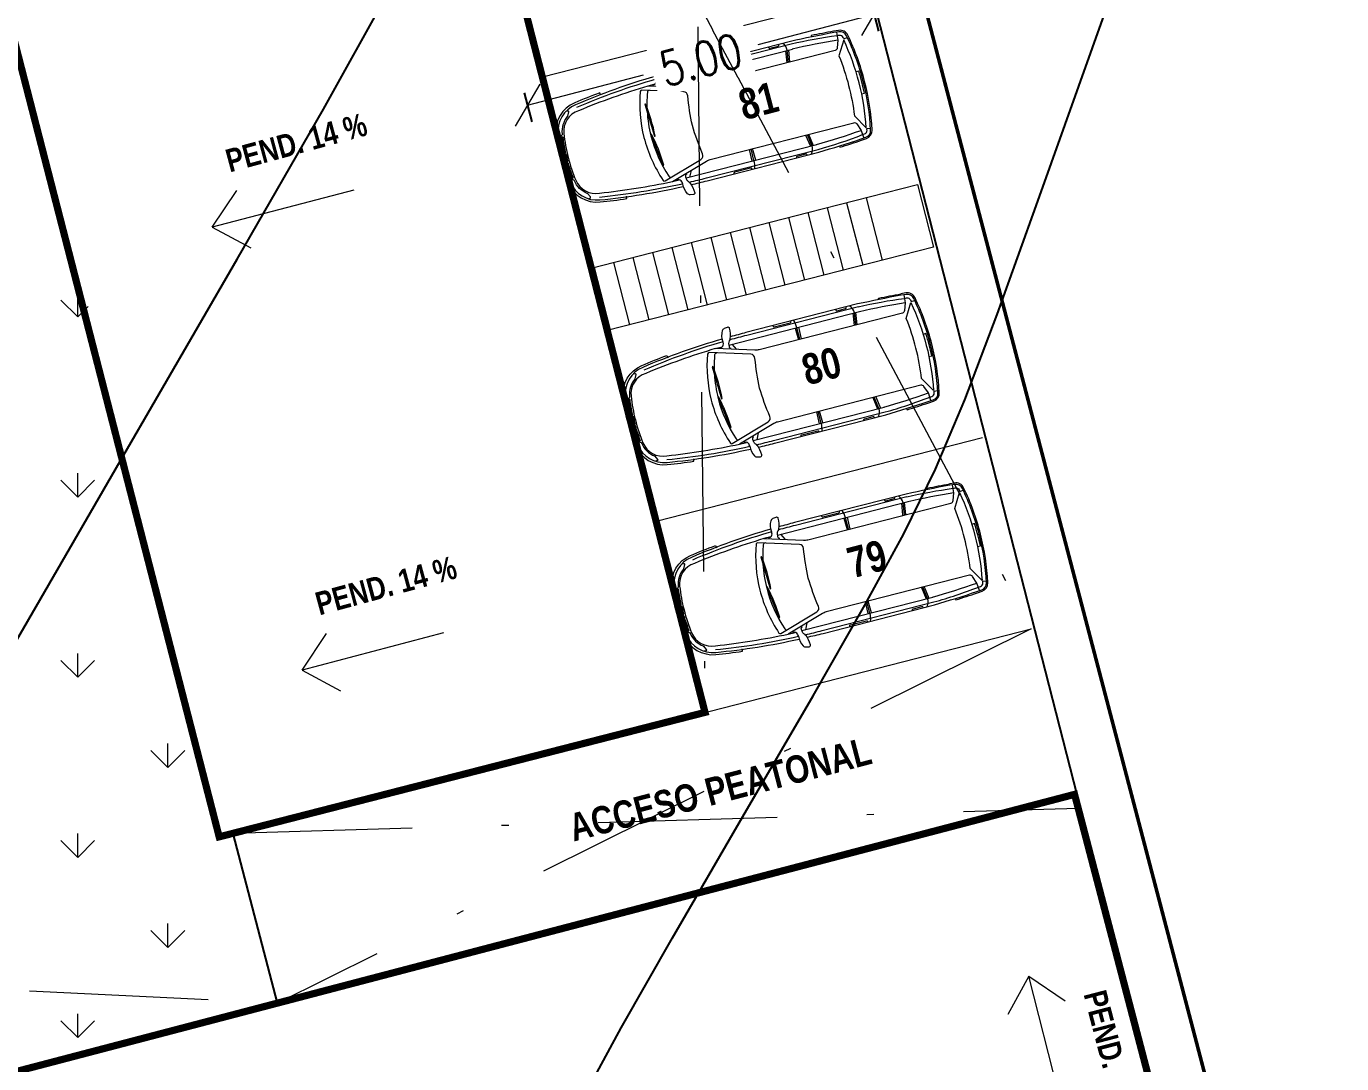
# Model space of a CAD drawing. Header units: metres. Extents: x -899 to -730, y -240 to 6.
# Drawn here: x -755.21 to -736.85, y -176.38 to -161.9 of the extents above; entities that cross this region are included whole.
import ezdxf

# ---------------------------------------------------------------- set-up
doc = ezdxf.new("R2010")
doc.units = ezdxf.units.M
doc.header["$LTSCALE"] = 5
doc.header["$MEASUREMENT"] = 0
doc.linetypes.add('DASHDOT', pattern=[1, 0.5, -0.25, 0, -0.25])
doc.linetypes.add('HIDDEN', pattern=[0.375, 0.25, -0.125])
doc.layers.get('0').update_dxf_attribs({"color": 30})
for name, color, linetype, lineweight in [('A-ANNO-TEXT', 3, 'Continuous', 18), ('A-AREA-PATT', 8, 'Continuous', 18), ('A-FLOR-OVHD', 3, 'HIDDEN', 18), ('U-ANNO-NOTE', 7, 'Continuous', 35), ('U-PARK-MNR', 255, 'Continuous', 13)]:
    doc.layers.add(name, color=color, linetype=linetype, lineweight=lineweight)
doc.layers.add('U-ANNO-DIMS', color=210, linetype='Continuous', lineweight=18, plot=False)
for name, color, linetype in [('U-BLDG', 7, 'Continuous'), ('U-GREN', 60, 'Continuous'), ('U-PROP', 1, 'Continuous'), ('U-STRT', 4, 'Continuous'), ('U-TOPO-CURV', 8, 'Continuous')]:
    doc.layers.add(name, color=color, linetype=linetype)
doc.styles.add('E-ROMANS', font='romans.shx', dxfattribs={"width": 0.8})
doc.dimstyles.new('E-0200_TICK_24', dxfattribs={"dimscale": 0.001, "dimtxt": 480, "dimasz": 480, "dimexe": 240, "dimexo": 120, "dimgap": 240, "dimtad": 0, "dimzin": 0, "dimdsep": 46, "dimtxsty": 'E-ROMANS', "dimblk": 'OBLIQUE', "dimcen": 240, "dimclrd": 256, "dimclre": 256, "dimclrt": 256, "dimadec": 0, "dimazin": 0, "dimtfac": 1, "dimtmove": 1, "dimatfit": 3, "dimldrblk": 'OPEN90', "dimfxl": 1, "dimtfill": 1, "dimtolj": 1, "dimtzin": 0, "dimlwd": -1, "dimarcsym": 0})

# ---------------------------------------------------------------- blocks, each defined once
blk = doc.blocks.new('_Oblique')
at = {"color": 0, "linetype": 'ByBlock', "lineweight": -2}
blk.add_line((-0.5, -0.5), (0.5, 0.5), dxfattribs=at)
blk = doc.blocks.new('*D282')
at = {"layer": 'U-ANNO-DIMS', "linetype": 'DASHDOT', "lineweight": -2, "transparency": 16777216}
for p, q in [((-743.422, -161.559), (-743.316, -161.965)), ((-748.259, -162.826), (-748.153, -163.232))]:
    blk.add_line(p, q, dxfattribs=at)
at = {"layer": 'U-ANNO-DIMS', "transparency": 16777216}
for p, q in [((-743.377, -161.733), (-744.997, -162.157)), ((-748.214, -163), (-746.593, -162.575))]:
    blk.add_line(p, q, dxfattribs=at)
at = {"layer": 'U-ANNO-DIMS', "linetype": 'DASHDOT', "transparency": 16777216, "xscale": 0.48, "yscale": 0.48, "zscale": 0.48}
for p, rotation in [((-743.377, -161.733), 14.67119377789208), ((-748.214, -163), 194.6711937778921)]:
    blk.add_blockref('_Oblique', p, dxfattribs=dict(at, rotation=rotation))
at = {"layer": 'U-ANNO-DIMS', "linetype": 'DASHDOT', "transparency": 16777216, "insert": (-745.795, -162.366), "char_height": 0.48, "attachment_point": 5, "rotation": 14.6712, "style": 'E-ROMANS', "bg_fill": 3, "box_fill_scale": 1.25, "bg_fill_color": 256, "bg_fill_true_color": 13158600, "bg_fill_transparency": 0}
blk.add_mtext('\\A1;5.00', dxfattribs=at)
blk = doc.blocks.new('_Open90')
at = {"color": 0, "linetype": 'ByBlock', "lineweight": -2}
for p, q in [((-0.5, 0.5), (0, 0)), ((0, 0), (-1, 0)), ((0, 0), (-0.5, -0.5))]:
    blk.add_line(p, q, dxfattribs=at)

msp = doc.modelspace()

# ---------------------------------------------------------------- hatches: boundary and pattern name
at = {"layer": 'A-AREA-PATT', "linetype": 'DASHDOT'}
h = msp.add_hatch(dxfattribs=at)
h.set_pattern_fill('GRASS', color=256, scale=0.07, style=0)
h.set_pattern_definition([(90, (-133.418, 0), (-1.257235, 1.257235), [0.333375, -2.181095]), (45, (-133.418, 0), (-1.257236, 1.257236), [0.333375, -1.444625]), (135, (-133.418, 0), (-1.257236, -1.257236), [0.333375, -1.444625])])
edge = h.paths.add_edge_path()
edge.add_line((-752.312, -173.159), (-752.517, -173.21))
edge.add_line((-752.517, -173.21), (-757.708, -152.193))
edge.add_line((-757.708, -152.193), (-802.73, -163.774))
edge.add_line((-802.73, -163.774), (-805.665, -152.562))
edge.add_line((-805.665, -152.562), (-808.244, -153.233))
edge.add_line((-808.244, -153.233), (-805.308, -164.449))
edge.add_line((-805.308, -164.449), (-831.621, -171.338))
edge.add_line((-831.621, -171.338), (-825.452, -194.9))
edge.add_line((-825.452, -194.9), (-799.139, -188.011))
edge.add_line((-799.139, -188.011), (-796.191, -199.272))
edge.add_line((-796.191, -199.272), (-793.772, -198.638))
edge.add_line((-793.772, -198.638), (-796.735, -187.32))
edge.add_line((-796.735, -187.32), (-751.702, -175.53))
edge.add_line((-751.702, -175.53), (-752.313, -173.157))

# ---------------------------------------------------------------- linework, layer by layer
at = {"layer": 'A-ANNO-TEXT', "linetype": 'DASHDOT'}
for p, q in [((-750.64, -164.184, 8.83), (-752.613, -164.703, 8.83)), ((-752.613, -164.703, 8.83), (-752.273, -164.192, 8.83)), ((-752.613, -164.703, 8.83), (-752.076, -164.99, 8.83)), ((-749.388, -170.365, 8.83), (-751.361, -170.884, 8.83)), ((-751.361, -170.884, 8.83), (-751.021, -170.373, 8.83)), ((-751.361, -170.884, 8.83), (-750.824, -171.171, 8.83)), ((-741.216, -175.155, 8.83), (-741.508, -175.689, 8.83)), ((-741.216, -175.155, 8.83), (-740.708, -175.499, 8.83)), ((-740.715, -177.132, 8.83), (-741.216, -175.155, 8.83))]:
    msp.add_line(p, q, dxfattribs=at)
at = {"layer": 'A-FLOR-OVHD', "linetype": 'DASHDOT'}
for p, q in [((-757.338, -154.47, 8.83), (-752.517, -173.21, 8.83)), ((-741.183, -170.307, 8.83), (-751.702, -175.53, 8.83)), ((-831.57, -171.531, 8.83), (-751.702, -175.53, 8.83)), ((-752.324, -173.16, 8.83), (-740.527, -172.811, 8.83))]:
    msp.add_line(p, q, dxfattribs=at)
at = {"layer": 'U-BLDG', "const_width": 0.1, "elevation": 8.83}
msp.add_lwpolyline([(-740.578, -172.617), (-738.805, -179.389), (-757.524, -184.29), (-759.297, -177.518)], close=True, dxfattribs=at)
at = {"layer": 'U-GREN', "ltscale": 15, "elevation": 8.83}
msp.add_lwpolyline([(-752.323, -173.162), (-752.517, -173.21), (-757.338, -154.47), (-757.145, -154.42), (-757.725, -152.198), (-802.693, -163.971), (-805.665, -152.562), (-808.244, -153.233), (-805.258, -164.642), (-831.458, -171.502), (-830.878, -173.762), (-830.684, -173.712), (-825.885, -192.457), (-826.078, -192.507), (-825.452, -194.9), (-799.139, -188.011), (-796.198, -199.244), (-793.78, -198.61), (-796.735, -187.32), (-751.702, -175.53), (-752.323, -173.162)], dxfattribs=at)
at = {"layer": 'U-PARK-MNR', "elevation": 8.83}
for points in [[(-743.453, -161.443), (-748.006, -162.609)], [(-746.342, -162.684), (-744.517, -162.216)], [(-744.59, -162.407), (-744.607, -162.239)], [(-744.551, -162.397), (-744.568, -162.229)], [(-745.417, -162.447), (-745.371, -162.607)], [(-745.37, -162.435), (-745.334, -162.598)], [(-746.229, -162.744), (-746.294, -162.671)], [(-746.001, -164.015), (-744.176, -163.548)], [(-744.332, -163.416), (-744.266, -163.572)], [(-744.292, -163.406), (-744.227, -163.562)], [(-745.076, -163.779), (-745.113, -163.616)], [(-745.029, -163.767), (-745.075, -163.606)], [(-745.931, -163.909), (-745.952, -164.003)], [(-747.324, -165.273), (-744.301, -164.499), (-742.771, -164.107), (-742.547, -164.979), (-744.078, -165.371), (-747.1, -166.145)], [(-743.487, -164.291), (-743.264, -165.163)], [(-744.301, -164.499), (-744.078, -165.371)], [(-744.03, -164.43), (-743.807, -165.302)], [(-743.759, -164.36), (-743.535, -165.232)], [(-744.844, -164.638), (-744.62, -165.51)], [(-744.572, -164.569), (-744.349, -165.441)], [(-745.657, -164.846), (-745.434, -165.718)], [(-745.386, -164.777), (-745.163, -165.649)], [(-745.115, -164.708), (-744.892, -165.579)], [(-746.2, -164.985), (-745.977, -165.857)], [(-745.929, -164.916), (-745.705, -165.788)], [(-747.014, -165.194), (-746.79, -166.066)], [(-746.742, -165.124), (-746.519, -165.996)], [(-746.471, -165.055), (-746.248, -165.927)], [(-747.285, -165.263), (-747.062, -166.135)], [(-745.403, -166.348), (-743.578, -165.881)], [(-743.651, -166.072), (-743.669, -165.904)], [(-743.612, -166.062), (-743.63, -165.894)], [(-744.479, -166.111), (-744.433, -166.272)], [(-744.432, -166.099), (-744.395, -166.262)], [(-745.291, -166.409), (-745.355, -166.335)], [(-745.594, -166.397), (-745.498, -166.372)], [(-743.354, -167.07), (-743.289, -167.226)], [(-745.062, -167.68), (-743.237, -167.213)], [(-743.393, -167.08), (-743.328, -167.236)], [(-744.138, -167.444), (-744.175, -167.28)], [(-744.091, -167.432), (-744.137, -167.271)], [(-744.993, -167.573), (-745.014, -167.668)], [(-741.865, -167.643), (-746.418, -168.809)], [(-744.725, -169), (-742.899, -168.532)], [(-742.973, -168.723), (-742.99, -168.555)], [(-742.933, -168.713), (-742.951, -168.545)], [(-743.8, -168.762), (-743.754, -168.923)], [(-743.753, -168.751), (-743.716, -168.914)], [(-744.612, -169.06), (-744.676, -168.987)], [(-742.714, -169.732), (-742.649, -169.888)], [(-742.675, -169.722), (-742.61, -169.878)], [(-744.384, -170.331), (-742.558, -169.864)], [(-743.459, -170.095), (-743.496, -169.932)], [(-743.412, -170.083), (-743.458, -169.922)], [(-746.511, -171.672), (-746.027, -171.548), (-741.183, -170.307)], [(-744.314, -170.224), (-744.335, -170.319)]]:
    msp.add_lwpolyline(points, dxfattribs=at)
for points in [[(-743.899, -161.981), (-743.88, -162.092), (-743.89, -162.201, -0.318175), (-743.92, -162.236), (-745.92, -162.748, -0.07261), (-745.977, -162.754), (-746.533, -162.732)], [(-745.93, -164.109, 0.004497), (-745.706, -164.054), (-744.148, -163.655, 0.008757), (-743.558, -163.471), (-743.491, -163.447, 0.33391), (-743.424, -163.347, 0.049233), (-743.527, -162.673, 0.049233), (-743.761, -162.031, 0.33391), (-743.868, -161.976), (-743.938, -161.987, 0.008757), (-744.544, -162.11), (-746.102, -162.509, 0.004497), (-746.324, -162.568)], [(-743.751, -162.058), (-743.797, -162.076, 0.001846), (-743.807, -162.054, 0.337483), (-743.861, -162.025, 0.000346), (-743.89, -162.03, 0.024357), (-744.535, -162.149)], [(-743.88, -162.092, 0.013486), (-744.52, -162.217)], [(-743.942, -161.968, 0.004489), (-744.253, -162.028), (-744.249, -162.048)], [(-743.552, -163.49), (-743.484, -163.466, 0.33391), (-743.404, -163.346, 0.049233), (-743.508, -162.668, 0.049233), (-743.743, -162.022, 0.33391), (-743.871, -161.956), (-743.941, -161.968)], [(-744.534, -162.149), (-746.092, -162.547, 0.004782), (-746.328, -162.61)], [(-744.85, -162.188), (-744.849, -162.193, 0.414214), (-744.831, -162.204), (-744.715, -162.174, 0.414214), (-744.704, -162.156), (-744.705, -162.151)], [(-744.57, -162.402), (-744.588, -162.234, 0.193782), (-744.651, -162.137)], [(-746.469, -162.721, -0.000174), (-746.455, -162.717, 0.346455), (-746.418, -162.667), (-746.419, -162.659, 0.073812), (-746.424, -162.63, -0.148415), (-746.431, -162.482, -0.230944), (-746.402, -162.448), (-746.362, -162.431, -0.474401), (-746.335, -162.445, -0.077882), (-746.327, -162.597, -0.179061), (-746.335, -162.625, 0.20076), (-746.345, -162.662), (-746.339, -162.701, 0.386037), (-746.308, -162.727)], [(-745.726, -162.413), (-745.725, -162.417, 0.414214), (-745.707, -162.428), (-745.485, -162.371, 0.414214), (-745.474, -162.353), (-745.476, -162.348)], [(-745.352, -162.603), (-745.394, -162.441, 0.092017), (-745.437, -162.338)], [(-746.433, -162.598, 0.030512), (-747.543, -162.994, 0.333012), (-747.786, -163.407, 0.035089), (-747.724, -163.747, 0.035089), (-747.615, -164.075, 0.333012), (-747.203, -164.321, 0.030512), (-746.04, -164.134)], [(-746.422, -162.637, 0.030527), (-747.528, -163.031)], [(-743.55, -162.842), (-743.511, -162.834, 0.011619), (-743.547, -162.678, 0.011619), (-743.59, -162.523), (-743.628, -162.535)], [(-747.194, -162.859), (-747.206, -162.828, 0.008677), (-747.554, -162.966, 0.333012), (-747.816, -163.411, 0.035089), (-747.753, -163.755)], [(-746.436, -162.708), (-746.533, -162.732, 0.024392), (-747.502, -163.078, 0.355184), (-747.707, -163.396, 0.035364), (-747.647, -163.727)], [(-746.588, -163.45, 0.081313), (-746.321, -164.05, 0.39897), (-746.294, -164.056), (-745.793, -163.756, 0.386285), (-745.77, -163.679, -0.028833), (-745.912, -163.283, -0.028833), (-745.978, -162.868, 0.386285), (-746.035, -162.812), (-746.618, -162.789, 0.39897), (-746.639, -162.807, 0.085834), (-746.588, -163.451)], [(-746.509, -162.793, 0.399668), (-746.54, -162.821, 0.029207), (-746.546, -163.03)], [(-746.491, -162.763, 0.000015), (-746.492, -162.764)], [(-747.779, -163.462), (-747.726, -163.408, -0.001094), (-747.727, -163.398, -0.204341), (-747.654, -163.158, 0.121962), (-747.652, -163.153), (-747.639, -163.093, 0.526865), (-747.65, -163.081), (-747.677, -163.086)], [(-746.544, -163.088, 0.047678), (-746.491, -163.426)], [(-746.191, -164.065), (-745.715, -163.779, -0.07261), (-745.662, -163.756), (-743.661, -163.244, -0.318175), (-743.618, -163.261), (-743.558, -163.352), (-743.521, -163.458)], [(-744.179, -163.549, 0.013486), (-743.558, -163.352)], [(-744.159, -163.616, 0.024357), (-743.537, -163.411, 0.000346), (-743.509, -163.401, 0.337483), (-743.475, -163.35, 0.001846), (-743.477, -163.325), (-743.428, -163.319)], [(-747.757, -163.461, 0.027374), (-747.707, -163.724)], [(-747.747, -163.45, 0.026405), (-747.7, -163.703)], [(-747.736, -163.44, 0.025368), (-747.693, -163.682)], [(-746.491, -163.425, 0.086771), (-746.24, -163.991, 0.399668), (-746.2, -164)], [(-744.312, -163.411), (-744.247, -163.567, -0.193782), (-744.256, -163.682)], [(-743.86, -163.568), (-743.854, -163.587, 0.004489), (-743.552, -163.49)], [(-747.753, -163.755, 0.035089), (-747.643, -164.087, 0.333012), (-747.2, -164.35, 0.008677), (-746.828, -164.304), (-746.833, -164.271)], [(-747.703, -163.741), (-747.683, -163.684, -0.74325), (-747.673, -163.684), (-747.661, -163.731)], [(-747.703, -163.742), (-747.657, -163.783, 0.74325), (-747.649, -163.778), (-747.661, -163.731)], [(-747.698, -163.76, 0.027374), (-747.616, -164.014)], [(-747.647, -163.727, 0.035364), (-747.54, -164.047, 0.355184), (-747.207, -164.227, 0.024392), (-746.191, -164.065), (-746.095, -164.04)], [(-745.953, -164.073, 0.004782), (-745.716, -164.015), (-744.158, -163.616)], [(-745.041, -163.883, 0.092017), (-745.053, -163.773), (-745.094, -163.611)], [(-744.455, -163.733), (-744.456, -163.728, -0.414214), (-744.445, -163.71), (-744.329, -163.68, -0.414214), (-744.311, -163.691), (-744.309, -163.696)], [(-747.682, -163.775, 0.026405), (-747.601, -164.018)], [(-747.665, -163.79, 0.025368), (-747.587, -164.022)], [(-745.08, -163.893), (-745.081, -163.888, 0.414214), (-745.1, -163.878), (-745.321, -163.934, 0.414214), (-745.332, -163.953), (-745.331, -163.957)], [(-747.365, -164.305), (-747.34, -164.296, 0.526865), (-747.335, -164.28), (-747.375, -164.233, 0.121962), (-747.379, -164.231, -0.204341), (-747.559, -164.055, -0.001094), (-747.563, -164.045), (-747.636, -164.024)], [(-747.208, -164.281, 0.030527), (-746.049, -164.095)], [(-746.171, -164.018, 0.000015), (-746.17, -164.017)], [(-745.992, -163.961, 0.386037), (-746.007, -163.999), (-745.993, -164.036, 0.20076), (-745.966, -164.064, -0.179061), (-745.946, -164.084, -0.077882), (-745.88, -164.221, -0.474401), (-745.897, -164.247), (-745.941, -164.251, -0.230944), (-745.982, -164.235, -0.148415), (-746.047, -164.102, 0.073812), (-746.056, -164.074), (-746.06, -164.067, 0.346455), (-746.116, -164.04, -0.000174), (-746.13, -164.044)], [(-742.96, -165.645), (-742.942, -165.756), (-742.951, -165.865, -0.318175), (-742.981, -165.9), (-744.982, -166.412, -0.07261), (-745.039, -166.419), (-745.594, -166.397, 0.024392), (-746.563, -166.742, 0.355184), (-746.769, -167.06, 0.035364), (-746.708, -167.392)], [(-744.992, -167.773, 0.004497), (-744.768, -167.718), (-743.21, -167.319, 0.008757), (-742.62, -167.135), (-742.552, -167.112, 0.33391), (-742.485, -167.012, 0.049233), (-742.589, -166.337, 0.049233), (-742.823, -165.696, 0.33391), (-742.929, -165.64), (-743, -165.652, 0.008757), (-743.606, -165.774), (-745.164, -166.173, 0.004497), (-745.386, -166.232)], [(-743.597, -165.813, -0.024357), (-742.952, -165.695, -0.000346), (-742.923, -165.69, -0.337483), (-742.869, -165.718, -0.001846), (-742.858, -165.741), (-742.812, -165.723)], [(-742.942, -165.756, 0.013486), (-743.582, -165.882)], [(-743.311, -165.712), (-743.315, -165.692, -0.004489), (-743.003, -165.632)], [(-742.613, -167.154), (-742.546, -167.131, 0.33391), (-742.466, -167.011, 0.049233), (-742.57, -166.332, 0.049233), (-742.805, -165.687, 0.33391), (-742.933, -165.62), (-743.003, -165.632)], [(-743.596, -165.813), (-745.154, -166.212, 0.004782), (-745.39, -166.275)], [(-743.912, -165.853), (-743.911, -165.858, 0.414214), (-743.893, -165.868), (-743.776, -165.839, 0.414214), (-743.765, -165.82), (-743.767, -165.815)], [(-743.632, -166.067), (-743.65, -165.899, 0.193782), (-743.713, -165.802)], [(-745.531, -166.386, -0.000174), (-745.516, -166.382, 0.346455), (-745.48, -166.331), (-745.48, -166.323, 0.073812), (-745.486, -166.295, -0.148415), (-745.492, -166.146, -0.230944), (-745.464, -166.113), (-745.424, -166.096, -0.474401), (-745.397, -166.11, -0.077882), (-745.388, -166.262, -0.179061), (-745.397, -166.289, 0.20076), (-745.406, -166.326), (-745.401, -166.366, 0.386037), (-745.37, -166.391)], [(-744.788, -166.077), (-744.787, -166.082, 0.414214), (-744.769, -166.093), (-744.547, -166.036, 0.414214), (-744.536, -166.018), (-744.537, -166.013)], [(-744.414, -166.267), (-744.456, -166.105, 0.092017), (-744.498, -166.003)], [(-745.495, -166.263, 0.030512), (-746.604, -166.658, 0.333012), (-746.848, -167.072, 0.035089), (-746.786, -167.412, 0.035089), (-746.677, -167.74, 0.333012), (-746.265, -167.985, 0.030512), (-745.102, -167.799)], [(-745.484, -166.301, 0.030527), (-746.589, -166.696)], [(-742.611, -166.507), (-742.572, -166.498, 0.011619), (-742.608, -166.342, 0.011619), (-742.652, -166.187), (-742.69, -166.199)], [(-746.815, -167.419, -0.035089), (-746.878, -167.075, -0.333012), (-746.616, -166.631, -0.008677), (-746.268, -166.492), (-746.256, -166.524)], [(-745.65, -167.114, 0.081313), (-745.382, -167.715, 0.39897), (-745.356, -167.721), (-744.855, -167.42, 0.386285), (-744.832, -167.343, -0.028833), (-744.974, -166.948, -0.028833), (-745.039, -166.533, 0.386285), (-745.097, -166.476), (-745.68, -166.453, 0.39897), (-745.701, -166.472, 0.085834), (-745.649, -167.115)], [(-745.57, -166.458, 0.399668), (-745.602, -166.485, 0.029207), (-745.608, -166.694)], [(-745.552, -166.428, 0.000015), (-745.554, -166.428)], [(-746.738, -166.75), (-746.712, -166.746, -0.526865), (-746.701, -166.758), (-746.714, -166.818, -0.121962), (-746.716, -166.822, 0.204341), (-746.789, -167.062, 0.001094), (-746.787, -167.073), (-746.841, -167.126)], [(-745.605, -166.753, 0.047678), (-745.552, -167.09)], [(-742.582, -167.122), (-742.619, -167.016), (-742.68, -166.925, 0.318175), (-742.723, -166.909), (-744.723, -167.421, 0.07261), (-744.777, -167.443), (-745.253, -167.729), (-745.157, -167.705)], [(-743.241, -167.213, 0.013486), (-742.619, -167.016)], [(-743.221, -167.281, 0.024357), (-742.599, -167.075, 0.000346), (-742.57, -167.065, 0.337483), (-742.537, -167.015, 0.001846), (-742.539, -166.989), (-742.489, -166.983)], [(-746.819, -167.126, 0.027374), (-746.769, -167.388)], [(-746.808, -167.115, 0.026405), (-746.762, -167.367)], [(-746.798, -167.105, 0.025368), (-746.754, -167.346)], [(-745.553, -167.09, 0.086771), (-745.302, -167.655, 0.399668), (-745.262, -167.664)], [(-743.318, -167.347, 0.193782), (-743.308, -167.231), (-743.374, -167.075)], [(-742.922, -167.232), (-742.916, -167.251, 0.004489), (-742.614, -167.154)], [(-746.815, -167.419, 0.035089), (-746.705, -167.751, 0.333012), (-746.262, -168.015, 0.008677), (-745.89, -167.969), (-745.894, -167.936)], [(-746.765, -167.406), (-746.745, -167.348, -0.74325), (-746.735, -167.349), (-746.723, -167.395)], [(-746.764, -167.407), (-746.719, -167.447, 0.74325), (-746.711, -167.443), (-746.723, -167.396)], [(-746.76, -167.424, 0.027374), (-746.677, -167.679)], [(-746.743, -167.439, 0.026405), (-746.663, -167.683)], [(-746.708, -167.392, 0.035364), (-746.602, -167.712, 0.355184), (-746.269, -167.892, 0.024392), (-745.253, -167.729)], [(-745.015, -167.738, 0.004782), (-744.778, -167.679), (-743.22, -167.28)], [(-744.103, -167.548, 0.092017), (-744.114, -167.438), (-744.156, -167.276)], [(-743.516, -167.398), (-743.518, -167.393, -0.414214), (-743.507, -167.375), (-743.391, -167.345, -0.414214), (-743.372, -167.356), (-743.371, -167.36)], [(-746.727, -167.454, 0.025368), (-746.649, -167.687)], [(-744.392, -167.622), (-744.394, -167.617, -0.414214), (-744.383, -167.599), (-744.161, -167.542, -0.414214), (-744.143, -167.553), (-744.142, -167.558)], [(-746.697, -167.688), (-746.624, -167.709, 0.001094), (-746.62, -167.719, 0.204341), (-746.441, -167.895, -0.121962), (-746.437, -167.898), (-746.397, -167.944, -0.526865), (-746.401, -167.96), (-746.426, -167.969)], [(-746.269, -167.945, 0.030527), (-745.111, -167.76, 0.148415), (-745.045, -167.893, 0.230944), (-745.004, -167.908), (-744.961, -167.905, 0.474401), (-744.943, -167.879, 0.077882), (-745.009, -167.741)], [(-745.233, -167.682, 0.000015), (-745.231, -167.682)], [(-745.109, -167.767, 0.073812), (-745.118, -167.739), (-745.122, -167.731, 0.346455), (-745.177, -167.705, -0.000174), (-745.192, -167.708)], [(-745.008, -167.748, 0.179061), (-745.028, -167.728, -0.20076), (-745.055, -167.7), (-745.069, -167.663, -0.386037), (-745.054, -167.626)], [(-744.819, -169.023), (-744.915, -169.048), (-744.36, -169.07, 0.07261), (-744.303, -169.064), (-742.303, -168.552, 0.318175), (-742.273, -168.516), (-742.263, -168.408), (-742.282, -168.297)], [(-744.313, -170.425, 0.004497), (-744.089, -170.37), (-742.531, -169.971, 0.008757), (-741.941, -169.787), (-741.874, -169.763, 0.33391), (-741.807, -169.663, 0.049233), (-741.91, -168.988, 0.049233), (-742.144, -168.347, 0.33391), (-742.25, -168.292), (-742.321, -168.303, 0.008757), (-742.927, -168.426), (-744.485, -168.825, 0.004497), (-744.707, -168.884)], [(-742.918, -168.465, -0.024357), (-742.273, -168.346, -0.000346), (-742.244, -168.341, -0.337483), (-742.19, -168.369, -0.001846), (-742.18, -168.392), (-742.133, -168.374)], [(-742.632, -168.363), (-742.636, -168.344, -0.004489), (-742.325, -168.284)], [(-741.935, -169.806), (-741.867, -169.782, 0.33391), (-741.787, -169.662, 0.049233), (-741.891, -168.984, 0.049233), (-742.126, -168.338, 0.33391), (-742.254, -168.272), (-742.324, -168.284)], [(-742.917, -168.464), (-744.475, -168.863, 0.004782), (-744.711, -168.926)], [(-743.233, -168.504), (-743.232, -168.509, 0.414214), (-743.214, -168.52), (-743.097, -168.49, 0.414214), (-743.087, -168.472), (-743.088, -168.467)], [(-742.953, -168.718), (-742.971, -168.55, 0.193782), (-743.034, -168.453)], [(-742.263, -168.408, 0.013486), (-742.903, -168.533)], [(-744.109, -168.728), (-744.108, -168.733, 0.414214), (-744.09, -168.744), (-743.868, -168.687, 0.414214), (-743.857, -168.669), (-743.858, -168.664)], [(-743.735, -168.918), (-743.777, -168.757, 0.092017), (-743.82, -168.654)], [(-744.852, -169.037, -0.000174), (-744.837, -169.033, 0.346455), (-744.801, -168.983), (-744.802, -168.975, 0.073812), (-744.807, -168.946, -0.148415), (-744.814, -168.798, -0.230944), (-744.785, -168.764), (-744.745, -168.747, -0.474401), (-744.718, -168.761, -0.077882), (-744.709, -168.913, -0.179061), (-744.718, -168.94, 0.20076), (-744.728, -168.978), (-744.722, -169.017, 0.386037), (-744.691, -169.043)], [(-741.932, -169.158), (-741.893, -169.15, 0.011619), (-741.93, -168.993, 0.011619), (-741.973, -168.839), (-742.011, -168.851)], [(-744.816, -168.914, 0.030512), (-745.925, -169.31, 0.333012), (-746.169, -169.723, 0.035089), (-746.107, -170.063, 0.035089), (-745.998, -170.391, 0.333012), (-745.586, -170.636, 0.030512), (-744.423, -170.45)], [(-744.915, -169.048, 0.024392), (-745.884, -169.394, 0.355184), (-746.09, -169.712, 0.035364), (-746.029, -170.043)], [(-744.805, -168.953, 0.030527), (-745.911, -169.347)], [(-744.874, -169.079, 0.000015), (-744.875, -169.08)], [(-746.136, -170.071, -0.035089), (-746.199, -169.726, -0.333012), (-745.937, -169.282, -0.008677), (-745.589, -169.144), (-745.577, -169.175)], [(-744.971, -169.766, 0.081313), (-744.704, -170.366, 0.39897), (-744.677, -170.372), (-744.176, -170.072, 0.386285), (-744.153, -169.994, -0.028833), (-744.295, -169.599, -0.028833), (-744.36, -169.184, 0.386285), (-744.418, -169.128), (-745.001, -169.105, 0.39897), (-745.022, -169.123, 0.085834), (-744.97, -169.766)], [(-744.892, -169.109, 0.399668), (-744.923, -169.136, 0.029207), (-744.929, -169.346)], [(-746.059, -169.401), (-746.033, -169.397, -0.526865), (-746.022, -169.409), (-746.035, -169.469, -0.121962), (-746.037, -169.474, 0.204341), (-746.11, -169.714, 0.001094), (-746.108, -169.724), (-746.162, -169.778)], [(-744.927, -169.404, 0.047678), (-744.874, -169.742)], [(-741.903, -169.774), (-741.94, -169.668), (-742.001, -169.577, 0.318175), (-742.044, -169.56), (-744.045, -170.072, 0.07261), (-744.098, -170.095), (-744.574, -170.381), (-744.478, -170.356)], [(-742.542, -169.932, 0.024357), (-741.92, -169.726, 0.000346), (-741.892, -169.716, 0.337483), (-741.858, -169.666, 0.001846), (-741.86, -169.641), (-741.811, -169.635)], [(-746.14, -169.777, 0.027374), (-746.09, -170.04)], [(-746.129, -169.766, 0.026405), (-746.083, -170.019)], [(-746.119, -169.756, 0.025368), (-746.075, -169.998)], [(-744.874, -169.741, 0.086771), (-744.623, -170.307, 0.399668), (-744.583, -170.316)], [(-742.639, -169.998, 0.193782), (-742.629, -169.883), (-742.695, -169.727)], [(-742.562, -169.865, 0.013486), (-741.94, -169.668)], [(-742.243, -169.884), (-742.237, -169.903, 0.004489), (-741.935, -169.806)], [(-746.086, -170.057), (-746.066, -170, -0.74325), (-746.056, -170), (-746.044, -170.047)], [(-744.336, -170.389, 0.004782), (-744.099, -170.331), (-742.541, -169.932)], [(-743.424, -170.199, 0.092017), (-743.435, -170.089), (-743.477, -169.927)], [(-742.838, -170.049), (-742.839, -170.044, -0.414214), (-742.828, -170.026), (-742.712, -169.996, -0.414214), (-742.693, -170.007), (-742.692, -170.012)], [(-746.136, -170.071, 0.035089), (-746.026, -170.402, 0.333012), (-745.583, -170.666, 0.008677), (-745.211, -170.62), (-745.216, -170.587)], [(-746.085, -170.058), (-746.04, -170.099, 0.74325), (-746.032, -170.094), (-746.044, -170.047)], [(-746.081, -170.076, 0.027374), (-745.999, -170.33)], [(-746.064, -170.09, 0.026405), (-745.984, -170.334)], [(-746.048, -170.105, 0.025368), (-745.97, -170.338)], [(-746.029, -170.043, 0.035364), (-745.923, -170.363, 0.355184), (-745.59, -170.543, 0.024392), (-744.574, -170.381)], [(-743.714, -170.273), (-743.715, -170.269, -0.414214), (-743.704, -170.25), (-743.482, -170.194, -0.414214), (-743.464, -170.204), (-743.463, -170.209)], [(-746.018, -170.34), (-745.945, -170.361, 0.001094), (-745.941, -170.371, 0.204341), (-745.762, -170.546, -0.121962), (-745.758, -170.549), (-745.718, -170.596, -0.526865), (-745.722, -170.612), (-745.747, -170.62)], [(-744.554, -170.334, 0.000015), (-744.552, -170.333)], [(-744.43, -170.418, 0.073812), (-744.439, -170.39), (-744.443, -170.383, 0.346455), (-744.499, -170.356, -0.000174), (-744.513, -170.36)], [(-744.329, -170.4, 0.179061), (-744.349, -170.38, -0.20076), (-744.376, -170.352), (-744.39, -170.315, -0.386037), (-744.375, -170.277)], [(-745.591, -170.597, 0.030527), (-744.432, -170.411, 0.148415), (-744.366, -170.544, 0.230944), (-744.325, -170.56), (-744.282, -170.556, 0.474401), (-744.264, -170.53, 0.077882), (-744.33, -170.393)]]:
    msp.add_lwpolyline(points, format="xyb", dxfattribs=at)
for points in [[(-743.8, -162.089), (-743.866, -162.313, -0.033192), (-743.731, -162.725, -0.033192), (-743.651, -163.15), (-743.486, -163.316, 0.046663), (-743.585, -162.687, 0.046663)], [(-746.565, -162.984), (-746.574, -162.986), (-746.442, -163.433), (-746.433, -163.43, 0.051752)], [(-747.721, -163.447, 0.021214), (-747.686, -163.648, -0.138742), (-747.687, -163.665), (-747.714, -163.744, -0.02729), (-747.767, -163.482, -0.236715), (-747.761, -163.465), (-747.738, -163.442, -0.621128)], [(-746.484, -163.403), (-746.493, -163.407), (-746.32, -163.839), (-746.311, -163.835, 0.051752)], [(-747.577, -164.008, -0.021214), (-747.643, -163.815, 0.138742), (-747.652, -163.802), (-747.714, -163.745, 0.02729), (-747.634, -164, 0.236715), (-747.621, -164.013), (-747.589, -164.022, 0.621128)], [(-742.862, -165.753, -0.046663), (-742.647, -166.352, -0.046663), (-742.547, -166.98), (-742.713, -166.815, 0.033192), (-742.792, -166.389, 0.033192), (-742.927, -165.978)], [(-745.626, -166.648), (-745.635, -166.651), (-745.504, -167.097), (-745.495, -167.094, 0.051752)], [(-745.546, -167.068), (-745.555, -167.071), (-745.382, -167.503), (-745.373, -167.499, 0.051752)], [(-746.828, -167.146, 0.02729), (-746.776, -167.409), (-746.749, -167.329, 0.138742), (-746.748, -167.313, -0.021214), (-746.783, -167.112, 0.621128), (-746.8, -167.106), (-746.823, -167.129, 0.236715)], [(-746.695, -167.665, 0.236715), (-746.682, -167.677), (-746.651, -167.686, 0.621128), (-746.639, -167.673, -0.021214), (-746.705, -167.48, 0.138742), (-746.713, -167.466), (-746.776, -167.409, 0.02729)], [(-742.183, -168.405, -0.046663), (-741.968, -169.003, -0.046663), (-741.869, -169.632), (-742.034, -169.466, 0.033192), (-742.114, -169.041, 0.033192), (-742.249, -168.629)], [(-744.947, -169.3), (-744.957, -169.302), (-744.825, -169.749), (-744.816, -169.746, 0.051752)], [(-746.069, -169.964, -0.021214), (-746.104, -169.763, 0.621128), (-746.121, -169.758), (-746.144, -169.781, 0.236715), (-746.149, -169.798, 0.02729), (-746.097, -170.06), (-746.07, -169.981, 0.138742)], [(-744.867, -169.719), (-744.876, -169.723), (-744.703, -170.154), (-744.694, -170.151, 0.051752)], [(-746.003, -170.329), (-745.972, -170.338, 0.621128), (-745.96, -170.324, -0.021214), (-746.026, -170.131, 0.138742), (-746.035, -170.117), (-746.097, -170.061, 0.02729), (-746.017, -170.316, 0.236715)]]:
    msp.add_lwpolyline(points, format="xyb", close=True, dxfattribs=at)
at = {"layer": 'U-PROP', "linetype": 'DASHDOT', "ltscale": 0.01, "const_width": 0.05, "elevation": 8.83}
msp.add_lwpolyline([(-872.262, -162.552), (-858.348, -215.545), (-736.88, -183.692), (-749.928, -133.933), (-822.652, -150.083)], close=True, dxfattribs=at)
at = {"layer": 'U-STRT', "ltscale": 15, "elevation": 8.83}
msp.add_lwpolyline([(-833.633, -209.058), (-738.618, -184.148, 0.449439), (-737.89, -182.98), (-749.176, -138.903, 0.415341), (-750.397, -138.184), (-844.728, -162.725)], format="xyb", dxfattribs=at)
at = {"layer": 'U-TOPO-CURV', "color": 8}
for points, elevation in [([(-758.594, -176.458), (-758.417, -175.978), (-758.097, -175.317), (-757.561, -174.33), (-756.732, -172.872), (-755.536, -170.8), (-753.898, -167.969), (-752.265, -165.149), (-751.062, -163.057), (-750.182, -161.471), (-749.519, -160.167), (-748.968, -158.921), (-748.42, -157.509), (-747.771, -155.708), (-746.913, -153.295), (-746.046, -150.873)], 105.83), ([(-747.426, -176.84), (-746.908, -175.876), (-746.188, -174.619), (-745.207, -172.928), (-744.228, -171.24), (-743.504, -169.978), (-742.959, -168.979), (-742.519, -168.078), (-742.111, -167.113), (-741.659, -165.921), (-741.09, -164.337), (-740.328, -162.198), (-738.19, -156.209)], 104.83)]:
    msp.add_lwpolyline(points, dxfattribs=dict(at, elevation=elevation))

# ---------------------------------------------------------------- texts
at = {"layer": 'A-ANNO-TEXT', "linetype": 'DASHDOT', "attachment_point": 3, "style": 'E-ROMANS'}
for s, insert, char_height, width, rotation in [('{\\fArial|b1|i0|c0|p34;PEND. 14 %}', (-750.511, -163.103, 8.83), 0.32102, 4.69283, 15.1547), ('{\\fArial|b1|i0|c0|p34;PEND. 14 %}', (-749.259, -169.284, 8.83), 0.32102, 4.69283, 15.1547), ('{\\fArial|b1|i0|c0|p34;ACCESO PEATONAL}', (-743.48, -171.811, 1.766), 0.38523, 5.6314, 14.6308), ('{\\fArial|b1|i0|c0|p34;PEND. 14 %}', (-739.635, -177.271, 8.83), 0.32102, 4.69283, 284.6308)]:
    msp.add_mtext(s, dxfattribs=dict(at, insert=insert, char_height=char_height, width=width, rotation=rotation))
at = {"layer": 'U-ANNO-NOTE', "char_height": 0.42803, "width": 0.48375, "attachment_point": 1, "rotation": 14.7116, "style": 'E-ROMANS'}
for s, insert in [('{\\fArial|b1|i0|c0|p34;81}', (-745.302, -162.798, 682.541)), ('{\\fArial|b1|i0|c0|p34;80}', (-744.422, -166.498, 682.541)), ('{\\fArial|b1|i0|c0|p34;79}', (-743.787, -169.19, 682.541))]:
    msp.add_mtext(s, dxfattribs=dict(at, insert=insert))

# ---------------------------------------------------------------- next in the draw order: dimensions: what is measured, and where the dimension line sits
at = {"layer": 'U-ANNO-DIMS', "linetype": 'DASHDOT'}
dim = msp.add_aligned_dim(p1=(-743.453, -161.443, 17.66), p2=(-748.29, -162.71, 17.66), distance=0.3, dimstyle='E-0200_TICK_24', dxfattribs=at)
dim.commit()
dim.dimension.update_dxf_attribs({"geometry": '*D282', "text_midpoint": (-745.795, -162.366, 8.83)})

# ---------------------------------------------------------------- next in the draw order: linework, layer by layer
at = {"layer": 'A-FLOR-OVHD', "linetype": 'DASHDOT'}
for p, q in [((-745.946, -151.707, 8.83), (-745.736, -171.473, 8.83)), ((-750.536, -152.728, 8.83), (-741.183, -170.307, 8.83))]:
    msp.add_line(p, q, dxfattribs=at)
at = {"layer": 'U-BLDG', "const_width": 0.1, "elevation": 8.83}
msp.add_lwpolyline([(-757.338, -154.47), (-750.536, -152.728), (-745.736, -171.473), (-752.517, -173.21)], close=True, dxfattribs=at)

doc.saveas('drawing.dxf')
